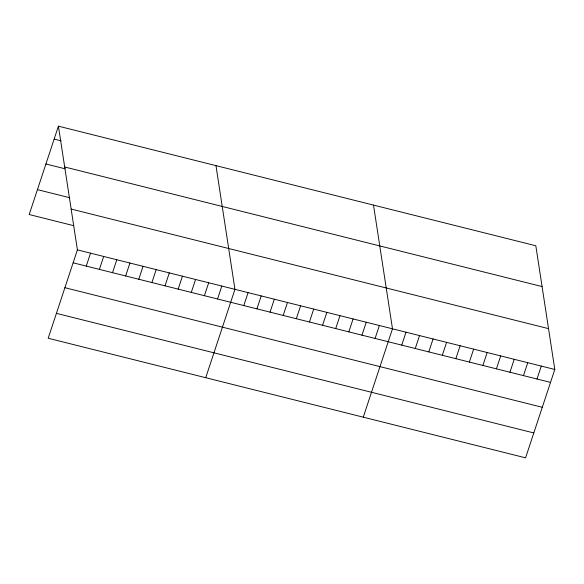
<?xml version="1.0" encoding="UTF-8"?>
<svg xmlns="http://www.w3.org/2000/svg" width="584" height="584" viewBox="0 0 584 584"><rect width="100%" height="100%" fill="white"/><g stroke="black" fill="none" stroke-linecap="round" stroke-linejoin="round"><path stroke-width="0.88" d="M58.422 126.166L77.409 249.872L48.187 338.245L525.578 457.834L554.8 369.468L535.813 245.754L58.422 126.166L29.2 214.532L73.832 225.716M86.264 266.092L90.542 253.164M99.389 269.385L103.667 256.449M112.522 272.677L116.8 259.741M125.648 275.962L129.925 263.026M138.773 279.254L143.051 266.319M151.906 282.539L156.183 269.611M165.031 285.832L169.309 272.896M178.164 289.116L182.434 276.188M191.289 292.409L195.567 279.473M204.415 295.694L208.692 282.766M217.547 298.986L221.825 286.05M205.721 377.709L234.951 289.343L215.963 165.63M243.798 305.563L248.076 292.628M256.931 308.848L261.209 295.92M270.056 312.141L274.334 299.205M283.189 315.426L287.459 302.497M296.314 318.718L300.592 305.782M309.44 322.003L313.717 309.075M322.572 325.295L326.85 312.36M335.698 328.58L339.976 315.652M348.823 331.873L353.101 318.937M361.956 335.158L366.234 322.229M375.081 338.45L379.359 325.514M363.263 417.173L392.492 328.807L373.504 205.093M401.734 345.122L406.011 332.194M415.26 348.517L419.538 335.581M428.787 351.904L433.065 338.968M442.314 355.291L446.592 342.355M455.841 358.678L460.119 345.743M469.368 362.065L473.646 349.137M482.895 365.453L487.173 352.524M496.422 368.847L500.7 355.911M509.941 372.234L514.219 359.299M523.468 375.621L527.746 362.686M536.995 379.009L541.273 366.073M54.151 139.102L61.152 140.853M64.693 166.987L542.076 286.576M45.917 163.994L65.167 168.812M37.434 189.639L69.817 197.75M71.146 209.05L548.537 328.639M77.409 249.872L554.8 369.468M73.139 262.807L550.522 382.396M64.904 287.7L542.288 407.289M56.422 313.353L533.805 432.941"/></g></svg>
